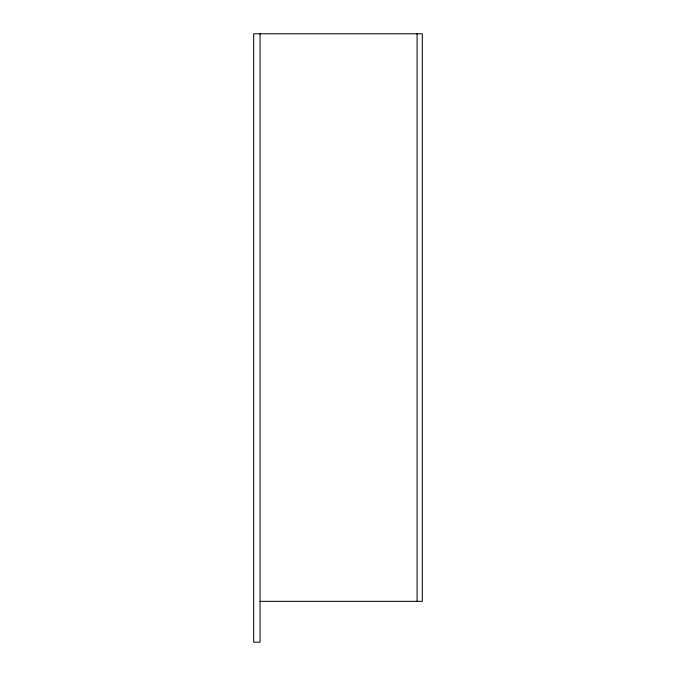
<?xml version="1.0" encoding="UTF-8"?>
<svg xmlns="http://www.w3.org/2000/svg" width="676" height="676" viewBox="0 0 676 676"><rect width="100%" height="100%" fill="white"/><g stroke="black" fill="none" stroke-linecap="round" stroke-linejoin="round"><path stroke-width="1.01" d="M260.066 601.353L422.306 601.353L422.306 33.8L253.694 33.8L253.694 642.2L260.066 642.2L260.066 33.8M417.092 33.8L417.092 601.353"/></g></svg>
